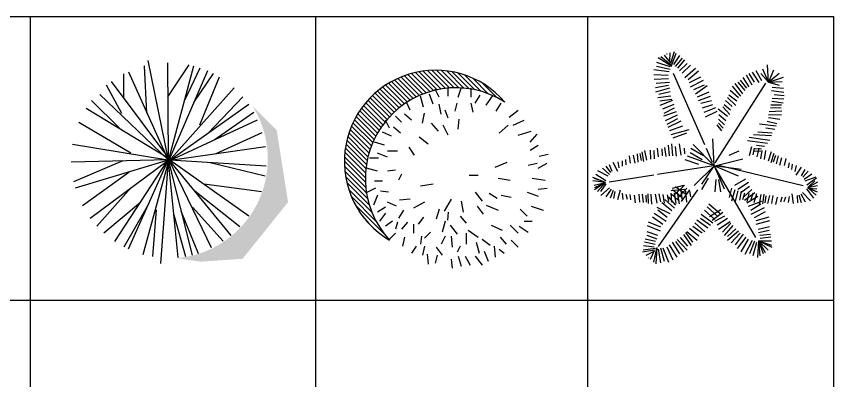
# Model space of a CAD drawing. Header units: millimetres. Extents: x -4017 to 59953, y -688 to 66564.
# Drawn here: x 52981 to 59953, y 44786 to 47895 of the extents above; entities that cross this region are included whole.
import ezdxf

# ---------------------------------------------------------------- set-up
doc = ezdxf.new("R2010")
doc.units = ezdxf.units.MM
doc.layers.add('www.cad-blocks.net', color=7, linetype='Continuous')
doc.styles.get("Standard").update_dxf_attribs({"font": 'arial.ttf'})

# ---------------------------------------------------------------- blocks, each defined once
blk = doc.blocks.new('A$C516926BB')
for p, q in [((0, 38.5194), (62.4121, 38.5194)), ((55.5585, 38.5194), (55.5585, 0)), ((57.9904, 38.5194), (57.9904, 0)), ((60.3118, 38.5194), (60.3118, 0)), ((62.4121, 38.5194), (62.4121, 0)), ((0, 36.0983), (62.4121, 36.0983))]:
    blk.add_line(p, q)
blk = doc.blocks.new('A$C71EB65EA')
h = blk.add_hatch(color=7)
h.dxf.hatch_style = 1
h.paths.add_polyline_path([(1.8504, 0.5238), (1.7535, 1.1384), (1.5467, 1.3448, -0.141701), (1.6778, 0.8915, -0.388478), (0.9038, 0.0457), (1.1065, 0.0162), (1.4623, 0.0404)])
for p, q in [((0.6466, 1.2847), (0.6243, 1.6873)), ((0.6534, 1.7318), (0.8279, 0.8811)), ((0.8218, 1.7138), (0.8287, 0.8905)), ((0.8248, 1.4225), (1.006, 1.6956)), ((0.8287, 0.8668), (1.0453, 1.6862)), ((0.4487, 1.4178), (0.4487, 1.62)), ((0.4884, 1.6365), (0.8279, 0.8811)), ((1.164, 1.6451), (0.8287, 0.8668)), ((0.9712, 1.3988), (1.101, 1.6694)), ((1.0464, 1.3751), (1.214, 1.6214)), ((0.3425, 1.5543), (0.8485, 0.8762)), ((1.0979, 1.185), (1.2645, 1.5931)), ((0.4329, 1.28), (0.3028, 1.5235)), ((0.8287, 0.8668), (1.3893, 1.5005)), ((0.828, 0.8859), (0.2454, 1.4436)), ((1.1692, 1.1138), (1.4643, 1.4238)), ((0.1286, 1.3258), (0.8208, 0.9048)), ((0.4131, 1.1565), (0.1737, 1.3903)), ((1.516, 1.3571), (0.8406, 0.8809)), ((1.2206, 1.0568), (1.5578, 1.2906)), ((0.5081, 0.9428), (0.0644, 1.2026)), ((0.8406, 0.8809), (1.5905, 1.2263)), ((1.2365, 0.938), (1.6307, 1.1192)), ((0.0113, 1.0189), (0.8248, 0.8857)), ((0.8446, 0.881), (1.657, 0.9992)), ((0.8248, 0.8857), (0, 0.8651)), ((0.4408, 0.8762), (0.0203, 0.6978)), ((0.8287, 0.881), (0.0347, 0.6428)), ((0.1624, 0.3867), (0.8239, 0.8809)), ((0.3726, 0.1868), (0.8169, 0.8668)), ((0.4884, 0.1256), (0.8279, 0.881)), ((0.6154, 0.077), (0.8287, 0.8573)), ((0.828, 0.8762), (0.7611, 0)), ((0.8287, 0.8857), (1.0329, 0.0726)), ((0.8287, 0.8762), (0.909, 0.0517)), ((0.8327, 0.8857), (1.3626, 0.2386)), ((1.1969, 0.1353), (0.8367, 0.8811)), ((1.516, 0.405), (0.8406, 0.8811)), ((1.6639, 0.8302), (0.8446, 0.881)), ((1.185, 0.862), (1.655, 0.7492)), ((0.4922, 0.7765), (0.0965, 0.4916)), ((0.512, 0.6482), (0.2179, 0.3192)), ((1.1336, 0.6815), (1.6244, 0.615)), ((1.0544, 0.6198), (1.4383, 0.3157)), ((0.5912, 0.52), (0.2775, 0.2603)), ((0.6585, 0.5057), (0.4506, 0.141)), ((0.7258, 0.4583), (0.695, 0.0597)), ((0.9356, 0.4487), (1.0831, 0.0868)), ((1.0346, 0.482), (1.2973, 0.1898)), ((0.8763, 0.4155), (0.9765, 0.0607))]:
    blk.add_line(p, q)
at = {"width": 0.8, "flags": 9}
for tag, p in [('YSIZE', (0.8209, 0.873)), ('XSIZE', (0.8261, 0.873)), ('XSIZE', (0.8325, 0.8788)), ('YSIZE', (0.8325, 0.8788))]:
    blk.add_attdef(tag, p, '', height=0.000333, dxfattribs=at)
blk = doc.blocks.new('A$C503A5A16')
at = {"color": 7}
for p, q in [((0.7929, 1.5215), (0.639, 1.6754)), ((0.8267, 1.5279), (0.6736, 1.6809)), ((0.8618, 1.5328), (0.7097, 1.6849)), ((0.8985, 1.5362), (0.7474, 1.6873)), ((0.9368, 1.538), (0.7869, 1.6879)), ((0.9772, 1.5377), (0.8286, 1.6863)), ((1.0198, 1.5352), (0.8728, 1.6821)), ((1.0653, 1.5298), (0.9202, 1.6748)), ((0.5872, 1.4466), (0.4287, 1.6051)), ((0.6137, 1.4601), (0.4558, 1.6181)), ((0.6412, 1.4728), (0.4838, 1.6301)), ((0.6695, 1.4846), (0.5127, 1.6413)), ((0.6987, 1.4954), (0.5427, 1.6515)), ((0.729, 1.5052), (0.5736, 1.6606)), ((0.7604, 1.5139), (0.6057, 1.6686)), ((1.1142, 1.521), (0.9717, 1.6634)), ((1.1678, 1.5075), (1.0289, 1.6464)), ((1.2281, 1.4872), (1.0948, 1.6205)), ((0.4892, 1.3842), (0.3285, 1.5449)), ((0.5125, 1.401), (0.3523, 1.5611)), ((0.5366, 1.417), (0.377, 1.5766)), ((0.5615, 1.4322), (0.4024, 1.5913)), ((1.2999, 1.4556), (1.1784, 1.577)), ((0.4034, 1.3096), (0.2406, 1.4725)), ((0.4237, 1.3294), (0.2614, 1.4917)), ((0.4448, 1.3484), (0.283, 1.5102)), ((0.4666, 1.3667), (0.3054, 1.5279)), ((0.3468, 1.246), (0.1824, 1.4104)), ((0.3649, 1.2679), (0.201, 1.4318)), ((0.3838, 1.2892), (0.2204, 1.4525)), ((0.2969, 1.1755), (0.1308, 1.3417)), ((0.3128, 1.1998), (0.1472, 1.3653)), ((0.3294, 1.2233), (0.1644, 1.3882)), ((0.2543, 1.0979), (0.0862, 1.2659)), ((0.2677, 1.1246), (0.1003, 1.292)), ((0.2819, 1.1505), (0.1151, 1.3172)), ((0.2302, 1.0418), (0.0607, 1.2113)), ((0.2418, 1.0703), (0.0731, 1.239)), ((0.2014, 0.9503), (0.0295, 1.1222)), ((0.2099, 0.9819), (0.0389, 1.1529)), ((0.2195, 1.0124), (0.0493, 1.1826)), ((0.188, 0.8836), (0.0141, 1.0574)), ((0.1941, 0.9176), (0.0212, 1.0904)), ((0.1802, 0.8112), (0.0039, 0.9875)), ((0.1833, 0.8481), (0.0083, 1.0232)), ((0.1795, 0.7317), (0, 0.9112)), ((0.1788, 0.7724), (0.001, 0.9502)), ((0.1825, 0.6885), (0.001, 0.8701)), ((0.1885, 0.6425), (0.0045, 0.8265)), ((0.1981, 0.5927), (0.0109, 0.78)), ((0.2127, 0.5381), (0.0212, 0.7296)), ((0.2347, 0.476), (0.0366, 0.6741)), ((0.2697, 0.4009), (0.0597, 0.6109)), ((0.3455, 0.285), (0.0972, 0.5333)), ((0.2688, 0.3216), (0.1898, 0.4006))]:
    blk.add_line(p, q, dxfattribs=at)
at = {"color": 0, "linetype": 'ByBlock'}
for p, q in [((0.8868, 1.466), (0.8868, 1.5427)), ((0.972, 1.4575), (0.9975, 1.5343)), ((1.0827, 1.4575), (1.0827, 1.5343)), ((0.6737, 1.372), (0.6482, 1.466)), ((0.7589, 1.3978), (0.7249, 1.483)), ((0.8101, 1.4575), (0.7758, 1.5254)), ((1.117, 1.4063), (1.1594, 1.4745)), ((1.2107, 1.3893), (1.2704, 1.4745)), ((0.5627, 1.3465), (0.5287, 1.4148)), ((0.8271, 1.3126), (0.8101, 1.3978)), ((0.9462, 1.338), (0.9636, 1.4063)), ((1.0996, 1.3296), (1.0827, 1.4063)), ((1.2958, 1.338), (1.3383, 1.4063)), ((0.8868, 1.2783), (0.861, 1.3465)), ((1.4065, 1.2868), (1.4832, 1.3465)), ((0.3838, 1.1931), (0.3499, 1.2613)), ((0.486, 1.2444), (0.4351, 1.2956)), ((0.5715, 1.2613), (0.5118, 1.3126)), ((0.6652, 1.2359), (0.6822, 1.3211)), ((0.972, 1.1846), (0.9805, 1.2698)), ((1.4408, 1.2189), (1.5345, 1.2613)), ((0.4775, 1.1507), (0.4181, 1.2016)), ((0.8017, 1.1677), (0.7419, 1.2359)), ((0.8868, 1.1334), (0.8441, 1.2189)), ((1.3213, 1.1507), (1.398, 1.2189)), ((0.4008, 1.1249), (0.3241, 1.1592)), ((0.7161, 1.0566), (0.6394, 1.1164)), ((1.4832, 1.1334), (1.5942, 1.1677)), ((1.5857, 1.074), (1.6451, 1.1422)), ((0.3414, 1.0482), (0.2562, 1.074)), ((1.5857, 1.0057), (1.6536, 1.0482)), ((0.3668, 0.946), (0.2816, 0.9803)), ((0.452, 0.9973), (0.3668, 0.9973)), ((0.597, 0.963), (0.5542, 1.0312)), ((0.2901, 0.9375), (0.2134, 0.9375)), ((1.6624, 0.9545), (1.7391, 0.9715)), ((0.2816, 0.8269), (0.188, 0.8523)), ((1.2874, 0.8608), (1.3895, 0.9036)), ((1.5684, 0.8778), (1.6451, 0.8947)), ((1.6536, 0.8523), (1.7303, 0.8947)), ((0.4351, 0.8354), (0.3668, 0.8269)), ((0.486, 0.8011), (0.4605, 0.7502)), ((1.0657, 0.7926), (1.1424, 0.7926)), ((1.3128, 0.7671), (1.415, 0.7502)), ((1.6027, 0.7671), (1.7133, 0.7502)), ((0.3241, 0.7417), (0.2562, 0.7417)), ((0.7589, 0.7159), (0.6482, 0.6989)), ((0.2647, 0.6819), (0.1795, 0.6392)), ((0.3753, 0.6476), (0.3071, 0.6561)), ((1.117, 0.6476), (1.1764, 0.5709)), ((1.2361, 0.6392), (1.3043, 0.5967)), ((1.5599, 0.6476), (1.6536, 0.6137)), ((1.6536, 0.6735), (1.7303, 0.6819)), ((0.2816, 0.6222), (0.2473, 0.537)), ((0.4436, 0.5285), (0.3668, 0.5624)), ((0.5627, 0.5883), (0.469, 0.5794)), ((0.6822, 0.5624), (0.5885, 0.5115)), ((0.9123, 0.5883), (0.8525, 0.4857)), ((0.9975, 0.5709), (1.0145, 0.4772)), ((1.3383, 0.6222), (1.4235, 0.6052)), ((0.3499, 0.52), (0.2816, 0.4772)), ((0.5033, 0.4942), (0.4605, 0.4263)), ((0.8101, 0.5027), (0.7843, 0.4175)), ((1.1339, 0.5285), (1.1848, 0.4603)), ((1.2107, 0.537), (1.3128, 0.4942)), ((1.5002, 0.5027), (1.5599, 0.4433)), ((1.5942, 0.5285), (1.6964, 0.4942)), ((0.3499, 0.4688), (0.2986, 0.4005)), ((0.6737, 0.4348), (0.6309, 0.3751)), ((0.8868, 0.4772), (0.8784, 0.409)), ((0.989, 0.4433), (1.0403, 0.3836)), ((0.4096, 0.4005), (0.3499, 0.3581)), ((0.452, 0.392), (0.4351, 0.3323)), ((0.5372, 0.392), (0.486, 0.3323)), ((0.5885, 0.3751), (0.5885, 0.2984)), ((0.861, 0.4005), (0.8356, 0.3069)), ((0.9038, 0.3666), (0.9636, 0.2899)), ((1.2531, 0.3666), (1.3467, 0.3238)), ((1.415, 0.3666), (1.4832, 0.2984)), ((1.4917, 0.3581), (1.5684, 0.3069)), ((1.5345, 0.4005), (1.6027, 0.4005)), ((0.4351, 0.2984), (0.3838, 0.2471)), ((0.7334, 0.3069), (0.6822, 0.2556)), ((1.0403, 0.2984), (1.0403, 0.2047)), ((1.0572, 0.3238), (1.1424, 0.2641)), ((0.5118, 0.2641), (0.4948, 0.1877)), ((0.6567, 0.2729), (0.6482, 0.2047)), ((0.861, 0.2729), (0.8271, 0.2047)), ((0.9123, 0.2729), (0.9208, 0.1789)), ((1.1255, 0.2217), (1.1509, 0.128)), ((1.1764, 0.2471), (1.2446, 0.1962)), ((1.3298, 0.2641), (1.381, 0.2047)), ((1.4235, 0.2386), (1.4832, 0.1789)), ((0.6139, 0.1877), (0.5715, 0.128)), ((0.6822, 0.1877), (0.6652, 0.111)), ((0.7843, 0.1789), (0.8356, 0.111)), ((0.989, 0.1877), (0.9636, 0.1365)), ((1.1937, 0.1449), (1.2276, 0.0597)), ((1.2789, 0.1877), (1.2874, 0.0937)), ((1.3213, 0.1619), (1.3641, 0.128)), ((0.7076, 0.1195), (0.7161, 0.0343)), ((0.7928, 0.111), (0.7758, 0.0428)), ((0.9123, 0.0767), (0.9208, 0)), ((0.972, 0.1022), (0.9975, 0.017)), ((1.0314, 0.1022), (1.0742, 0.0254)), ((1.117, 0.1022), (1.1764, 0.0254))]:
    blk.add_line(p, q, dxfattribs=at)
at = {"color": 7}
for centre, radius, start, end in [((0.7781, 0.9099), 0.7781, 40.62303, 239.74497), ((0.9522, 0.7647), 0.7734, 57.42646, 222.94154)]:
    blk.add_arc(centre, radius, start, end, dxfattribs=at)
blk = doc.blocks.new('A$C7414397E')
for p, q in [((0.6764, 1.6838), (0.5591, 1.7575)), ((0.6746, 1.6885), (0.58, 1.767)), ((0.6629, 1.7182), (0.6131, 1.7809)), ((0.6349, 1.7894), (0.6304, 1.7877)), ((0.6583, 1.7298), (0.6622, 1.799)), ((0.6657, 1.711), (0.6985, 1.8105)), ((0.6756, 1.6984), (0.7113, 1.7986)), ((0.6914, 1.7021), (0.7432, 1.7763)), ((0.7074, 1.6835), (0.767, 1.7541)), ((0.6597, 1.6575), (0.5443, 1.6835)), ((0.6597, 1.6799), (0.5483, 1.7169)), ((0.7272, 1.6687), (0.7869, 1.7392)), ((0.7392, 1.6464), (0.8068, 1.7095)), ((0.7631, 1.6279), (0.8347, 1.6947)), ((1.4984, 1.5486), (1.4917, 1.6985)), ((0.6517, 1.639), (0.5205, 1.6539)), ((0.6437, 1.6056), (0.5205, 1.613)), ((0.9569, 1.016), (0.6893, 1.6242)), ((0.7869, 1.5907), (0.8784, 1.6687)), ((0.8148, 1.5722), (0.9023, 1.6464)), ((1.3597, 1.5239), (1.3119, 1.6093)), ((1.3796, 1.5499), (1.3358, 1.6241)), ((1.4194, 1.5462), (1.3637, 1.6353)), ((1.4432, 1.561), (1.3955, 1.6464)), ((1.4984, 1.5486), (1.4353, 1.6241)), ((1.4984, 1.5486), (1.4511, 1.6613)), ((1.4984, 1.5486), (1.5897, 1.6271)), ((1.4998, 1.5474), (1.5439, 1.6563)), ((0.6477, 1.5796), (0.5244, 1.5722)), ((0.6557, 1.5462), (0.5404, 1.5388)), ((0.8267, 1.5462), (0.9221, 1.5944)), ((0.8347, 1.509), (0.946, 1.5684)), ((1.0462, 0.8612), (1.4757, 1.5421)), ((1.2802, 1.4497), (1.2165, 1.5388)), ((1.3001, 1.4794), (1.2404, 1.5499)), ((1.3159, 1.498), (1.2603, 1.5684)), ((1.3358, 1.509), (1.2841, 1.5907)), ((1.4984, 1.5486), (1.6285, 1.5933)), ((1.4984, 1.5486), (1.6172, 1.556)), ((1.4984, 1.5486), (1.5903, 1.5258)), ((0.6477, 1.5202), (0.5363, 1.5016)), ((0.6557, 1.498), (0.5363, 1.4645)), ((0.6597, 1.4682), (0.5642, 1.446)), ((0.8625, 1.4868), (0.954, 1.5276)), ((0.8784, 1.4497), (0.9778, 1.5202)), ((0.8943, 1.4237), (0.9938, 1.4682)), ((1.2444, 1.4163), (1.1727, 1.4794)), ((1.2642, 1.4311), (1.1926, 1.5165)), ((1.5266, 1.4782), (1.631, 1.4658)), ((1.5298, 1.5061), (1.6274, 1.4993)), ((0.6676, 1.4311), (0.5562, 1.4163)), ((0.5721, 1.3903), (0.6756, 1.4051)), ((0.9023, 1.394), (1.0057, 1.4311)), ((1.2205, 1.3495), (1.1489, 1.42)), ((1.2284, 1.3865), (1.1608, 1.4385)), ((1.5319, 1.4147), (1.6295, 1.4079)), ((1.547, 1.4438), (1.6327, 1.4359)), ((0.6796, 1.394), (0.5721, 1.3495)), ((0.6914, 1.3605), (0.596, 1.3197)), ((0.6955, 1.3271), (0.6079, 1.2826)), ((0.9221, 1.3717), (1.0136, 1.394)), ((0.9381, 1.3309), (1.0256, 1.3605)), ((0.95, 1.2937), (1.0495, 1.3346)), ((1.1688, 1.2752), (1.1091, 1.3383)), ((1.1767, 1.3123), (1.121, 1.3569)), ((1.1887, 1.342), (1.133, 1.394)), ((1.5158, 1.3325), (1.6082, 1.3299)), ((1.5204, 1.3565), (1.6102, 1.357)), ((1.5286, 1.3868), (1.6246, 1.3748)), ((0.7113, 1.2975), (0.604, 1.2603)), ((0.6199, 1.2232), (0.7233, 1.2715)), ((0.9619, 1.2529), (1.0613, 1.3012)), ((1.1489, 1.2566), (1.0693, 1.3197)), ((1.1369, 1.2195), (1.0773, 1.2715)), ((1.5004, 1.2743), (1.6118, 1.2717)), ((1.505, 1.2984), (1.6143, 1.3043)), ((0.7233, 1.2381), (0.6318, 1.1898)), ((0.7511, 1.2158), (0.6398, 1.1638)), ((1.1011, 1.1342), (1.0613, 1.1861)), ((1.125, 1.1861), (1.0733, 1.2344)), ((1.1131, 1.1564), (1.0733, 1.201)), ((1.422, 1.1955), (1.5638, 1.1773)), ((1.488, 1.2185), (1.5707, 1.1982)), ((1.5012, 1.2496), (1.5953, 1.233)), ((0.767, 1.175), (0.6557, 1.1342)), ((0.8189, 1.1444), (0.6676, 1.1007)), ((1.4081, 1.1258), (1.5318, 1.1162)), ((1.478, 1.1598), (1.5534, 1.1487)), ((0.7989, 1.1156), (0.6835, 1.071)), ((1.0375, 0.8372), (1.0256, 1.0673)), ((1.3199, 1.0515), (1.4924, 1.0287)), ((1.3339, 1.0794), (1.5102, 1.0562)), ((1.371, 1.1026), (1.5248, 1.0952)), ((0.5602, 0.9114), (0.5522, 0.9857)), ((0.596, 0.9225), (0.592, 0.9819)), ((0.6278, 0.9151), (0.6159, 0.9931)), ((0.6557, 0.9225), (0.6477, 1.0116)), ((0.6835, 0.9225), (0.6756, 1.0227)), ((0.7154, 0.9188), (0.7074, 1.0005)), ((0.7551, 0.9263), (0.7392, 1.0227)), ((0.7869, 0.9374), (0.7829, 0.9857)), ((0.9448, 0.9205), (0.8383, 0.9831)), ((1.0375, 0.8372), (0.8577, 1.0192)), ((1.023, 0.8658), (0.9712, 0.9836)), ((1.3368, 0.925), (1.3569, 1.0013)), ((1.3692, 0.9291), (1.3794, 0.9877)), ((1.3801, 0.9848), (1.4398, 0.9815)), ((1.396, 1.0127), (1.4659, 1.0024)), ((1.4037, 0.9142), (1.4194, 0.9873)), ((0.3216, 0.8594), (0.3136, 0.9225)), ((0.3614, 0.8594), (0.3494, 0.9263)), ((0.3892, 0.8668), (0.3813, 0.9374)), ((0.417, 0.8817), (0.4051, 0.9411)), ((0.4369, 0.8743), (0.421, 0.9559)), ((0.4608, 0.8854), (0.4449, 0.9671)), ((0.4965, 0.8928), (0.4926, 0.9707)), ((0.5284, 0.8965), (0.5244, 0.9671)), ((1.0375, 0.8372), (0.8089, 0.9178)), ((0.9328, 0.8884), (0.8329, 0.9465)), ((1.1648, 0.9263), (1.2483, 0.9633)), ((1.3702, 0.9616), (1.4357, 0.9629)), ((1.4338, 0.8961), (1.4451, 0.9659)), ((1.4651, 0.8891), (1.4771, 0.9662)), ((1.4999, 0.878), (1.5242, 0.9576)), ((1.5224, 0.8645), (1.5468, 0.944)), ((1.543, 0.8697), (1.5611, 0.9276)), ((1.5691, 0.852), (1.5844, 0.9213)), ((1.596, 0.8417), (1.6149, 0.907)), ((0.1665, 0.7888), (0.1425, 0.8446)), ((0.2142, 0.7888), (0.1744, 0.8631)), ((0.2261, 0.8186), (0.2181, 0.8706)), ((0.2539, 0.8334), (0.2539, 0.878)), ((0.2858, 0.8446), (0.2818, 0.8891)), ((0.9059, 0.8483), (0.7882, 0.887)), ((1.0375, 0.8372), (0.8667, 0.6682)), ((1.0369, 0.838), (0.9281, 0.6802)), ((1.243, 0.7473), (1.0375, 0.8372)), ((1.2661, 0.8033), (1.0375, 0.8372)), ((1.0375, 0.8372), (1.121, 0.6404)), ((1.0414, 0.8372), (1.2802, 0.8965)), ((1.074, 0.8426), (1.7966, 0.6679)), ((1.6356, 0.8376), (1.6501, 0.8995)), ((1.6696, 0.8191), (1.6783, 0.863)), ((1.7002, 0.8046), (1.7048, 0.849)), ((1.7263, 0.787), (1.7396, 0.8378)), ((0.1307, 0.748), (0.0431, 0.7926)), ((0.1425, 0.7629), (0.0829, 0.8148)), ((0.1545, 0.7778), (0.1147, 0.8334)), ((1.0137, 0.8333), (0.5516, 0.7611)), ((1.0369, 0.8333), (1.3878, 0.2236)), ((1.735, 0.7562), (1.7823, 0.8259)), ((1.7825, 0.7512), (1.8121, 0.8041)), ((1.7932, 0.7389), (1.8386, 0.7901)), ((1.8035, 0.7228), (1.8683, 0.7683)), ((0.1095, 0.6928), (0, 0.7364)), ((0.1095, 0.6928), (0.0013, 0.7093)), ((0.1095, 0.6928), (0.0154, 0.7288)), ((0.1108, 0.7072), (0.0272, 0.7629)), ((0.5223, 0.7565), (0.1407, 0.6969)), ((0.9845, 0.7319), (0.9292, 0.6334)), ((1.0495, 0.7184), (1.0414, 0.6144)), ((1.0733, 0.7184), (1.0892, 0.6144)), ((1.2115, 0.6705), (1.3069, 0.7262)), ((1.2387, 0.6378), (1.3281, 0.6977)), ((1.8138, 0.7068), (1.9055, 0.742)), ((1.8267, 0.6748), (1.91, 0.7324)), ((1.8349, 0.6521), (1.895, 0.7085)), ((1.8349, 0.6521), (1.9207, 0.7002)), ((0.013, 0.6717), (0.1095, 0.6928)), ((0.1095, 0.6928), (0.0149, 0.6324)), ((0.0175, 0.6499), (0.1095, 0.6928)), ((0.1095, 0.6928), (0.0319, 0.648)), ((0.1095, 0.6928), (0.04, 0.6172)), ((0.1108, 0.6812), (0.067, 0.6181)), ((0.1429, 0.6473), (0.0686, 0.5831)), ((0.158, 0.6357), (0.1125, 0.571)), ((0.2338, 0.6277), (0.2129, 0.546)), ((0.8944, 0.6314), (0.5598, 0.1463)), ((0.7828, 0.6345), (0.6698, 0.6231)), ((0.7742, 0.667), (0.6787, 0.6439)), ((0.764, 0.5625), (0.6813, 0.6313)), ((0.783, 0.6719), (0.6892, 0.5789)), ((0.7944, 0.5922), (0.7053, 0.6574)), ((0.804, 0.6447), (0.7211, 0.5533)), ((0.8268, 0.6316), (0.7553, 0.5308)), ((1.1831, 0.6459), (1.1629, 0.5663)), ((1.2118, 0.6316), (1.1853, 0.5346)), ((1.263, 0.6072), (1.3363, 0.6634)), ((1.288, 0.5713), (1.3575, 0.6348)), ((1.8236, 0.6395), (1.8833, 0.5589)), ((1.8349, 0.6521), (1.918, 0.6684)), ((1.9175, 0.6123), (1.8369, 0.6464)), ((1.8369, 0.6464), (1.9134, 0.6383)), ((1.8477, 0.6394), (1.906, 0.5868)), ((0.1732, 0.6241), (0.1478, 0.5606)), ((0.1874, 0.6162), (0.1775, 0.5564)), ((0.2524, 0.6016), (0.2571, 0.5493)), ((0.283, 0.5939), (0.2937, 0.5506)), ((0.3166, 0.5907), (0.3234, 0.5465)), ((0.3549, 0.5848), (0.3623, 0.5216)), ((0.3935, 0.5944), (0.3979, 0.5266)), ((0.4223, 0.5938), (0.4315, 0.5234)), ((0.4529, 0.586), (0.4555, 0.5255)), ((0.4705, 0.598), (0.4745, 0.5149)), ((0.4963, 0.5929), (0.5004, 0.5098)), ((0.5328, 0.5943), (0.5476, 0.5177)), ((0.5646, 0.5983), (0.5776, 0.5288)), ((0.599, 0.5915), (0.6091, 0.5175)), ((0.6365, 0.5892), (0.6468, 0.5306)), ((0.7081, 0.5014), (0.6456, 0.5718)), ((0.6656, 0.604), (0.6726, 0.5255)), ((0.7367, 0.5346), (0.6696, 0.598)), ((0.6944, 0.6035), (0.708, 0.5151)), ((0.7214, 0.6102), (0.7377, 0.511)), ((0.7515, 0.6214), (0.7633, 0.5402)), ((0.7918, 0.6237), (0.7995, 0.5262)), ((0.8254, 0.6205), (0.8331, 0.5727)), ((1.238, 0.6221), (1.2152, 0.5356)), ((1.2667, 0.6196), (1.2515, 0.5422)), ((1.2941, 0.6019), (1.2777, 0.5446)), ((1.2955, 0.5424), (1.3838, 0.6075)), ((1.3316, 0.6002), (1.3139, 0.5276)), ((1.3156, 0.5192), (1.4081, 0.577)), ((1.3665, 0.6033), (1.3464, 0.5356)), ((1.3978, 0.596), (1.375, 0.5214)), ((1.434, 0.5908), (1.4211, 0.5086)), ((1.4601, 0.5932), (1.4474, 0.511)), ((1.4763, 0.5794), (1.4674, 0.5195)), ((1.5076, 0.584), (1.4911, 0.515)), ((1.5363, 0.5815), (1.5248, 0.5146)), ((1.5737, 0.568), (1.5597, 0.5059)), ((1.6124, 0.5698), (1.6011, 0.5265)), ((1.6462, 0.5695), (1.631, 0.5276)), ((1.6774, 0.574), (1.6672, 0.5224)), ((1.6986, 0.5979), (1.7109, 0.5145)), ((1.7436, 0.5817), (1.7471, 0.5212)), ((1.7586, 0.588), (1.7771, 0.5222)), ((1.7749, 0.598), (1.8133, 0.5289)), ((1.7911, 0.6079), (1.8583, 0.5363)), ((0.6752, 0.4525), (0.5893, 0.5195)), ((0.6977, 0.4734), (0.6165, 0.5474)), ((0.9921, 0.5124), (1.0855, 0.4313)), ((1.3284, 0.4915), (1.4423, 0.5348)), ((1.3504, 0.4576), (1.4352, 0.5109)), ((0.6277, 0.3598), (0.5231, 0.4304)), ((0.6597, 0.4263), (0.5508, 0.4811)), ((0.6343, 0.3948), (0.5554, 0.4566)), ((0.9259, 0.4233), (1.024, 0.3492)), ((0.9546, 0.4564), (1.0428, 0.3771)), ((0.9766, 0.4861), (1.0667, 0.4034)), ((0.9963, 0.403), (1.094, 0.4619)), ((1.1089, 0.4375), (1.0183, 0.3691)), ((1.3533, 0.4221), (1.4647, 0.4815)), ((1.3797, 0.3948), (1.4729, 0.4472)), ((0.5812, 0.3127), (0.4747, 0.3553)), ((0.5986, 0.3354), (0.5113, 0.3971)), ((0.8724, 0.3499), (0.9554, 0.2724)), ((0.9808, 0.3038), (0.8897, 0.3726)), ((0.9192, 0.3882), (1.0047, 0.33)), ((1.1247, 0.4078), (1.0389, 0.3599)), ((1.1502, 0.3859), (1.0632, 0.3294)), ((1.1714, 0.3574), (1.0745, 0.293)), ((1.3946, 0.337), (1.5103, 0.3695)), ((1.3947, 0.3704), (1.5051, 0.4018)), ((0.5778, 0.2794), (0.4661, 0.3237)), ((0.826, 0.3028), (0.9067, 0.2376)), ((0.8536, 0.322), (0.934, 0.2655)), ((1.1084, 0.2702), (1.1784, 0.3479)), ((1.1955, 0.3268), (1.1212, 0.2426)), ((1.2444, 0.2796), (1.1501, 0.1992)), ((1.2219, 0.2995), (1.1503, 0.2326)), ((1.4122, 0.2965), (1.5075, 0.3187)), ((1.4142, 0.2663), (1.5043, 0.2873)), ((0.5369, 0.1901), (0.4466, 0.2099)), ((0.5562, 0.2409), (0.4636, 0.2729)), ((0.551, 0.2112), (0.4636, 0.2414)), ((0.7457, 0.2243), (0.81, 0.1503)), ((0.7748, 0.2487), (0.84, 0.1572)), ((0.8555, 0.1834), (0.794, 0.2679)), ((0.8019, 0.2766), (0.8916, 0.2025)), ((1.2584, 0.2606), (1.181, 0.1785)), ((1.2845, 0.2528), (1.2141, 0.1611)), ((1.3078, 0.2276), (1.2329, 0.1293)), ((1.3271, 0.2097), (1.2646, 0.1033)), ((1.4261, 0.2439), (1.5179, 0.2542)), ((1.4273, 0.2192), (1.5191, 0.2294)), ((0.5241, 0.1429), (0.4343, 0.1539)), ((0.5331, 0.1657), (0.4428, 0.1853)), ((0.6318, 0.1459), (0.6829, 0.0335)), ((0.6529, 0.1616), (0.7172, 0.0561)), ((0.6787, 0.1843), (0.7392, 0.0858)), ((0.7053, 0.1894), (0.7739, 0.0997)), ((0.7213, 0.2068), (0.8067, 0.1171)), ((1.3593, 0.1978), (1.2986, 0.0805)), ((1.3792, 0.1941), (1.3365, 0.0838)), ((1.3977, 0.1816), (1.3665, 0.0685)), ((1.4146, 0.1965), (1.4061, 0.0549)), ((1.4146, 0.1965), (1.5243, 0.1973)), ((1.4146, 0.1965), (1.5251, 0.1584)), ((1.4146, 0.1965), (1.5278, 0.1411)), ((1.4146, 0.1965), (1.4981, 0.1174)), ((1.4146, 0.1965), (1.4257, 0.0669)), ((1.4146, 0.1965), (1.4557, 0.0866)), ((1.4146, 0.1965), (1.4709, 0.0973)), ((0.5283, 0.116), (0.4251, 0.0984)), ((0.5349, 0.1306), (0.4295, 0.1153)), ((0.5152, 0.1007), (0.4522, 0.0717)), ((0.5233, 0.1101), (0.4912, 0.0367)), ((0.5441, 0.1344), (0.5189, 0.014)), ((0.5473, 0.1381), (0.5372, 0)), ((0.5587, 0.1252), (0.578, 0.0095)), ((0.5784, 0.1357), (0.6094, 0.0215)), ((0.5985, 0.1373), (0.6468, 0.0144)), ((0.4735, 0.0521), (0.4771, 0.0489))]:
    blk.add_line(p, q)
at = {"width": 0.8, "flags": 9}
for tag, p in [('XSIZE', (1.0137, 0.8431)), ('YSIZE', (1.0256, 0.8431))]:
    blk.add_attdef(tag, p, '', height=0.000381, rotation=90, dxfattribs=at)

msp = doc.modelspace()

# ---------------------------------------------------------------- block references
at = {"xscale": 1000, "yscale": 1000, "zscale": 1000}
for name, p in [('A$C7414397E', (57897.7, 45783.2)), ('A$C71EB65EA', (53448.3, 45785.2)), ('A$C503A5A16', (55779.1, 45747))]:
    msp.add_blockref(name, p, dxfattribs=at)
at = {"layer": 'www.cad-blocks.net', "color": 155, "true_color": 0x546d8e, "xscale": 1000, "yscale": 1000, "zscale": 1000}
msp.add_blockref('A$C516926BB', (-2458.7, 9375.6), dxfattribs=at)

doc.saveas('drawing.dxf')
